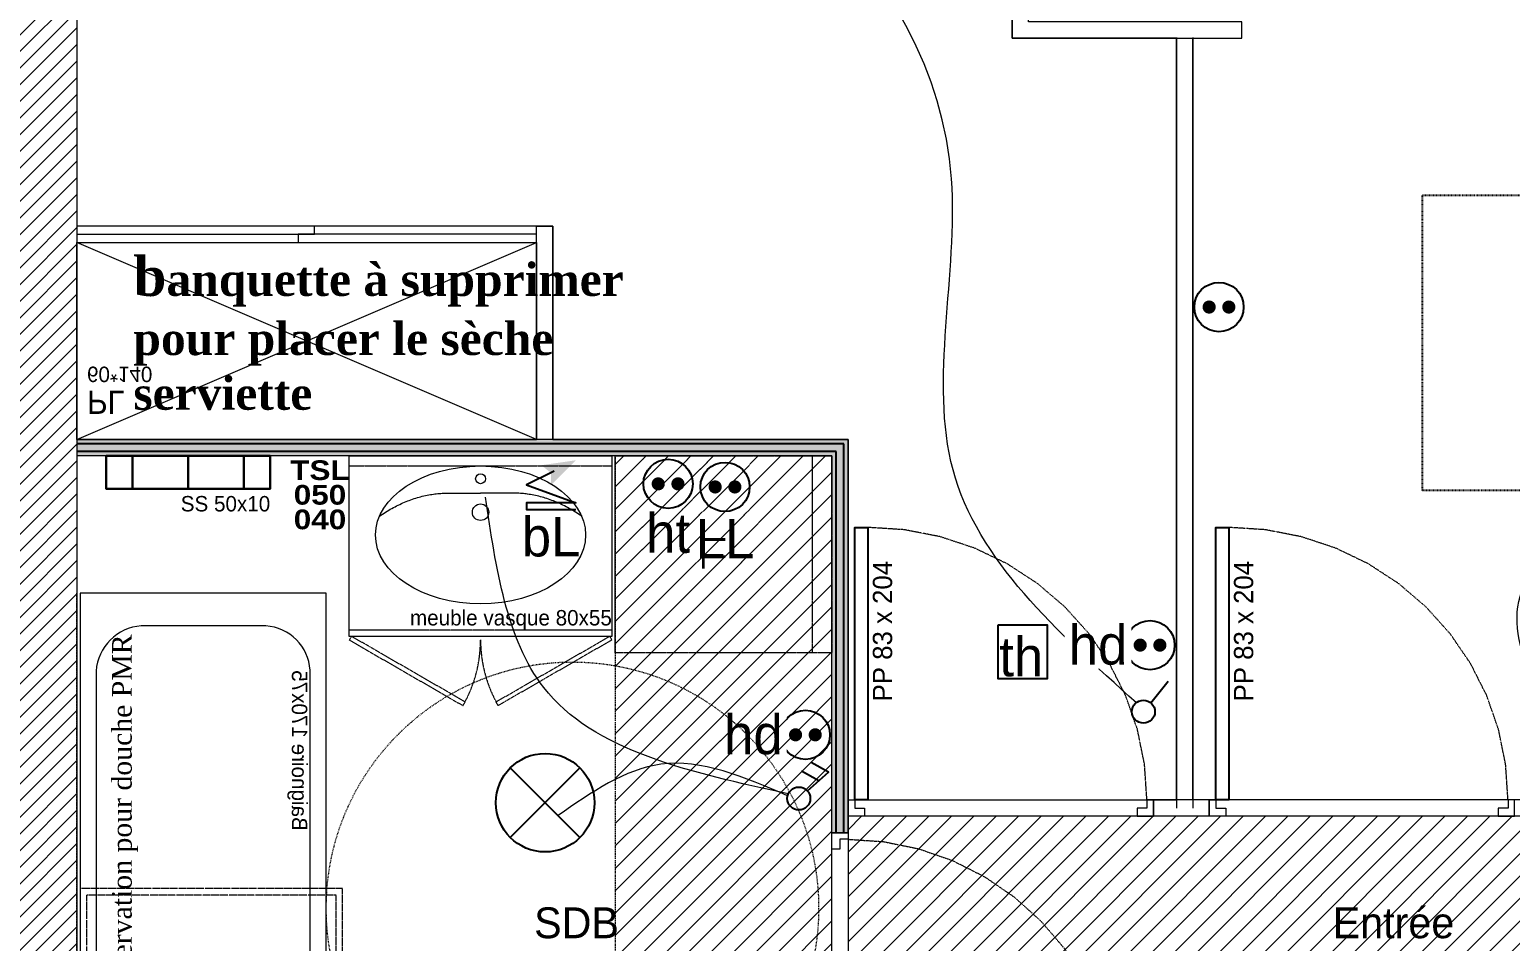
# Model space of a CAD drawing. Header units: centimetres. Extents: x 1724 to 19617, y -6503 to 8072.
# Drawn here: x 5188.7 to 5639.8, y 4460.3 to 4738.1 of the extents above; entities that cross this region are included whole.
import ezdxf

# ---------------------------------------------------------------- set-up
doc = ezdxf.new("R2010")
doc.units = ezdxf.units.CM
for name, pattern in [('Style de ligne -11', [0.347222, 0.20828, -0.138942]), ('Style de ligne -13', [0.147638, 0.098425, -0.049213]), ('Style de ligne -18', [0.164042, 0.054681, -0.109361]), ('Style de ligne -19', [0.166667, 0.055556, -0.111111]), ('Style de ligne -5', [0.20828, 0.069425, -0.138855]), ('VW-01', [0.41656, 0.20828, -0.20828])]:
    doc.linetypes.add(name, pattern=pattern)
for name, color, linetype in [('B aménagement intérieur', 252, 'Continuous'), ('B BATI-équipement-sanitaires', 252, 'Continuous'), ('B faience', 252, 'Style de ligne -11'), ('B Général', 252, 'Continuous'), ('C ANNOTATIONS-PMR', 252, 'Style de ligne -5'), ('C ANNOTATIONS-prestations', 252, 'Continuous'), ('C ANNOTATIONS-texte', 252, 'Continuous'), ('D SURFACES-shab', 252, 'Continuous'), ('F REMPLISSAGE-vert clair', 252, 'Continuous'), ('F REMPLISSAGE-vert foncé', 252, 'Continuous'), ('prlm-CHAUFF-CONV', 20, 'Continuous'), ('prlm-ELEC-CFO', 1, 'Continuous'), ('prlm-MOD', 64, 'Continuous'), ('prlm-MOD-PB', 123, 'Continuous')]:
    doc.layers.add(name, color=color, linetype=linetype)
for name, color, linetype, lineweight in [('B Faux plafonds-1', 7, 'Continuous', 5), ('B GÈnÈral', 7, 'Continuous', 5), ('F REMPLISSAGE-vert clair-1', 7, 'Continuous', 5), ('F REMPLISSAGE-vert foncÈ', 7, 'Continuous', 5)]:
    doc.layers.add(name, color=color, linetype=linetype, lineweight=lineweight)
doc.styles.add('Eurostile', font='Eurosti.TTF')
doc.styles.add('Eurostile (italic)', font='Eurostib.TTF')
doc.styles.add('prlm-chauff-rad', font='ariblk.ttf', dxfattribs={"height": 12})
doc.styles.add('prlm-elec-cfa', font='comic.ttf', dxfattribs={"height": 12})
doc.styles.add('prlm-elec-cfo', font='comic.ttf', dxfattribs={"height": 12})
doc.styles.add('prlm-vmc', font='pala.ttf', dxfattribs={"height": 14})
doc.styles.get("Standard").update_dxf_attribs({"font": 'isocp.shx', "height": 15})

# ---------------------------------------------------------------- blocks, each defined once
blk = doc.blocks.new('xi.PC')
at = {"color": 0, "lineweight": 5}
blk.add_wipeout([(-7.5, -7.5), (7.5, -7.5), (7.5, 7.5), (-7.5, 7.5)], dxfattribs=at).dxf.layer = 'prlm-ELEC-CFO'
at = {"layer": 'prlm-ELEC-CFO', "color": 0, "linetype": 'ByBlock', "lineweight": 5, "const_width": 2}
for points in [[(-4, 0, 1), (-2, 0, 1)], [(2, 0, 1), (4, 0, 1)]]:
    blk.add_lwpolyline(points, format="xyb", close=True, dxfattribs=at)
at = {"layer": 'prlm-ELEC-CFO', "color": 0, "linetype": 'ByBlock', "lineweight": -2}
blk.add_circle((0, 0), 7.5, dxfattribs=at)
blk = doc.blocks.new('xi.SA')
at = {"layer": 'prlm-ELEC-CFO', "color": 0}
blk.add_lwpolyline([(0.2, -1.28), (5.5, 5.28)], dxfattribs=at)
blk.add_circle((-2, -4), 3.5, dxfattribs=at)
blk = doc.blocks.new('xi.PCHD')
at = {"color": 0, "lineweight": 5}
blk.add_wipeout([(-7.5, -7.5), (7.5, -7.5), (7.5, 7.5), (-7.5, 7.5)], dxfattribs=at).dxf.layer = 'prlm-ELEC-CFO'
at = {"layer": 'prlm-ELEC-CFO', "color": 0, "linetype": 'ByBlock', "lineweight": 5, "const_width": 2}
for points in [[(-4, 0, 1), (-2, 0, 1)], [(2, 0, 1), (4, 0, 1)]]:
    blk.add_lwpolyline(points, format="xyb", close=True, dxfattribs=at)
at = {"layer": 'prlm-ELEC-CFO', "color": 0, "linetype": 'ByBlock', "lineweight": -2}
blk.add_circle((0, 0), 7.5, dxfattribs=at)
blk = doc.blocks.new('xi.BL')
at = {"color": 0, "lineweight": 5}
blk.add_wipeout([(-7.5, -7.5), (7.5, -7.5), (7.5, 7.5), (-7.5, 7.5)], dxfattribs=at).dxf.layer = 'prlm-ELEC-CFO'
at = {"layer": 'prlm-ELEC-CFO', "lineweight": 5}
blk.add_hatch(color=0, dxfattribs=at).paths.add_polyline_path([(-3, 6), (-0.1, 3.7), (0, 0), (7.5, 7.5)])
at = {"layer": 'prlm-ELEC-CFO', "color": 0}
blk.add_lwpolyline([(0.95, 4.23), (-7.5, 0), (7.5, -5.5), (-7.5, -5.5), (-7.5, -7.5), (7.5, -7.5)], dxfattribs=at)
blk = doc.blocks.new('xi.PTCE')
at = {"layer": 'prlm-ELEC-CFO', "color": 0}
for points in [[(-10.61, 10.61), (10.61, -10.61)], [(10.61, 10.61), (-10.61, -10.61)]]:
    blk.add_lwpolyline(points, dxfattribs=at)
at = {"layer": 'prlm-ELEC-CFO', "color": 0, "linetype": 'ByBlock'}
blk.add_circle((0, 0), 15, dxfattribs=at)
blk = doc.blocks.new('xi.DA')
at = {"layer": 'prlm-ELEC-CFO', "color": 0}
for points in [[(0.61, -1.67), (7.04, 4.05), (1.81, 7.01)], [(4.05, 1.39), (-1.17, 4.34)]]:
    blk.add_lwpolyline(points, dxfattribs=at)
blk.add_circle((-2, -4), 3.5, dxfattribs=at)
blk = doc.blocks.new('xi.PCHT')
at = {"color": 0, "lineweight": 5}
blk.add_wipeout([(-7.5, -7.5), (7.5, -7.5), (7.5, 7.5), (-7.5, 7.5)], dxfattribs=at).dxf.layer = 'prlm-ELEC-CFO'
at = {"layer": 'prlm-ELEC-CFO', "color": 0, "linetype": 'ByBlock', "lineweight": 5, "const_width": 2}
for points in [[(-4, 0, 1), (-2, 0, 1)], [(2, 0, 1), (4, 0, 1)]]:
    blk.add_lwpolyline(points, format="xyb", close=True, dxfattribs=at)
at = {"layer": 'prlm-ELEC-CFO', "color": 0, "linetype": 'ByBlock', "lineweight": -2}
blk.add_circle((0, 0), 7.5, dxfattribs=at)
blk = doc.blocks.new('xi.LL')
at = {"color": 0, "lineweight": 5}
blk.add_wipeout([(-7.5, -7.5), (7.5, -7.5), (7.5, 7.5), (-7.5, 7.5)], dxfattribs=at).dxf.layer = 'prlm-ELEC-CFO'
at = {"layer": 'prlm-ELEC-CFO', "color": 0, "linetype": 'ByBlock', "lineweight": 5, "const_width": 2}
for points in [[(-4, 0, 1), (-2, 0, 1)], [(2, 0, 1), (4, 0, 1)]]:
    blk.add_lwpolyline(points, format="xyb", close=True, dxfattribs=at)
at = {"layer": 'prlm-ELEC-CFO', "color": 0, "linetype": 'ByBlock', "lineweight": -2}
blk.add_circle((0, 0), 7.5, dxfattribs=at)
blk = doc.blocks.new('Lave Linge')
at = {"layer": 'B Général', "color": 7, "linetype": 'Style de ligne -13', "lineweight": 5, "flags": 128}
blk.add_lwpolyline([(-29.47, 30), (-29.47, 36), (30.53, 36), (30.53, 30)], dxfattribs=at)
blk.add_lwpolyline([(-29.47, 30), (30.53, 30), (30.53, -30), (-29.47, -30)], close=True, dxfattribs=at)
at = {"layer": 'B Général', "color": 7, "insert": (0, 0), "char_height": 7.049, "attachment_point": 5, "line_spacing_factor": 0.895453, "style": 'Eurostile'}
blk.add_mtext('LL', dxfattribs=at)
blk = doc.blocks.new('Groupe-41-1')
at = {"layer": 'B Général', "color": 7, "linetype": 'Continuous', "lineweight": 5}
for centre, major_axis, ratio in [((0, -24.07), (32, 0), 0.65625), ((0, -6.97), (1.5, 0), 1), ((0, -17.15), (2.5, 0), 1)]:
    blk.add_ellipse(centre, major_axis=major_axis, ratio=ratio, dxfattribs=at)
for points in [[(-30.82, -18.37), (-20.7, -11.37), (-9.74, -11.32), (-4.71, -11.3), (0, -11.3)], [(30.82, -18.37), (20.7, -11.37), (9.74, -11.32), (4.71, -11.3), (0, -11.3)]]:
    blk.add_open_spline(points, degree=2, knots=[0, 0, 0, 1, 1, 2, 2, 2], dxfattribs=at)
blk.add_open_spline([(-30.45, -17.59), (-30.5, -17.61), (-30.55, -17.64)], degree=2, dxfattribs=at)
blk = doc.blocks.new('meuble vasque 80x60')
at = {"layer": 'B BATI-équipement-sanitaires', "color": 7, "linetype": 'Style de ligne -13', "lineweight": 5, "flags": 128}
for points in [[(-40, -3.07), (40, -3.07), (40, -53.07), (-40, -53.07)], [(-40, -56.07), (-5.36, -76.07), (-4.71, -74.94), (-39.35, -54.94)], [(40, -56.07), (5.36, -76.07), (4.71, -74.94), (39.35, -54.94)]]:
    blk.add_lwpolyline(points, close=True, dxfattribs=at)
at = {"layer": 'B BATI-équipement-sanitaires', "color": 7, "linetype": 'Style de ligne -13', "lineweight": 5}
for centre, start, end in [((-40, -56.07), 330, 0), ((40, -56.07), 180, 210)]:
    blk.add_arc(centre, 40, start, end, dxfattribs=at)
at = {"layer": 'B Général', "lineweight": 5, "flags": 128}
blk.add_lwpolyline([(-40, 0), (40, 0), (40, -55), (-40, -55)], close=True, dxfattribs=at)
at = {"layer": 'B Général', "color": 7}
blk.add_blockref('Groupe-41-1', (0, 0), dxfattribs=at)
at = {"layer": 'C ANNOTATIONS-prestations', "insert": (40, -53.07), "char_height": 4.6991, "width": 80, "attachment_point": 9, "line_spacing_factor": 0.895453, "style": 'Eurostile'}
blk.add_mtext('meuble vasque 80x55', dxfattribs=at)
blk = doc.blocks.new('Rond 150_PMR')
at = {"layer": 'B Général', "color": 154, "linetype": 'VW-01', "lineweight": 5, "true_color": 0x0053a6}
blk.add_circle((0, 0), 75, dxfattribs=at)
at = {"layer": 'B Général', "color": 154, "true_color": 0x0053a6, "insert": (-61.5, 0), "char_height": 7.049, "attachment_point": 5, "rotation": 90, "line_spacing_factor": 0.895453, "style": 'Eurostile (italic)'}
blk.add_mtext('Ø 150 PMR', dxfattribs=at)
blk = doc.blocks.new('PP 80')
at = {"layer": 'B Général', "flags": 128}
blk.add_lwpolyline([(-43, 2.5), (-43, 85.5), (-39, 85.5), (-39, 2.5)], close=True, dxfattribs=at)
at = {"layer": 'B Général', "linetype": 'Style de ligne -18', "lineweight": 5, "flags": 128}
blk.add_lwpolyline([(46, 2.5), (45.27, 13.33), (43.1, 23.98), (39.53, 34.26), (34.61, 44), (28.44, 53.03), (21.1, 61.19), (12.74, 68.35), (3.5, 74.38), (-6.47, 79.18), (-17, 82.67), (-27.91, 84.79), (-39, 85.5)], dxfattribs=at)
at = {"layer": 'B Général', "color": 7, "linetype": 'Continuous', "lineweight": 5, "flags": 128}
for points in [[(-45, 2.5), (-43, 2.5), (-43, 0), (-40, 0), (-40, -2.5), (-45, -2.5)], [(48, 2.5), (46, 2.5), (46, 0), (43, 0), (43, -2.5), (48, -2.5), (48, -2.5), (48, -2.5), (48, 1.79), (48, 1.79)]]:
    blk.add_lwpolyline(points, close=True, dxfattribs=at)
at = {"layer": 'C ANNOTATIONS-prestations', "insert": (-37.49, 32.5), "char_height": 5.8739, "attachment_point": 1, "rotation": 90, "line_spacing_factor": 0.895453, "style": 'Eurostile'}
blk.add_mtext('PP 83 x 204', dxfattribs=at)
blk = doc.blocks.new('Placard 60.140')
at = {"layer": 'B Général', "color": 7, "linetype": 'Continuous', "lineweight": 5}
for p, q in [((70.08, 30), (-69.92, -30)), ((-69.92, 30), (70.08, -30))]:
    blk.add_line(p, q, dxfattribs=at)
at = {"layer": 'B Général', "color": 7, "linetype": 'Continuous', "lineweight": 5, "flags": 128}
blk.add_lwpolyline([(70.08, -30), (70.08, 30), (-69.92, 30), (-69.92, -30)], dxfattribs=at)
at = {"layer": 'B Général', "color": 252, "linetype": 'Continuous', "lineweight": 5, "true_color": 0x888888, "flags": 128}
blk.add_lwpolyline([(70.08, -30), (70.08, -35), (-69.92, -35), (-69.92, -30)], close=True, dxfattribs=at)
at = {"layer": 'B Général', "color": 7, "linetype": 'Continuous', "lineweight": 5, "flags": 128}
for points in [[(70.08, -30), (70.08, -32.5), (-2.5, -32.5), (-2.5, -30)], [(2.5, -32.5), (2.5, -35), (-69.92, -35), (-69.92, -32.5)]]:
    blk.add_lwpolyline(points, close=True, dxfattribs=at)
at = {"layer": 'B Général', "color": 7, "insert": (-66.82, 22.2), "char_height": 7.049, "attachment_point": 1, "line_spacing_factor": 0.895453, "style": 'Eurostile'}
blk.add_mtext('PL', dxfattribs=at)
at = {"layer": 'C ANNOTATIONS-prestations', "insert": (-66.82, 10.12), "char_height": 4.699, "attachment_point": 4, "line_spacing_factor": 0.895453, "style": 'Eurostile'}
blk.add_mtext('60*140', dxfattribs=at)
blk = doc.blocks.new('Lit 90.190')
at = {"layer": 'B Général', "color": 7, "linetype": 'VW-01', "lineweight": 5}
blk.add_line((45, 54.99), (-45, 20.35), dxfattribs=at)
at = {"layer": 'B Général', "linetype": 'VW-01', "flags": 128}
for points in [[(-45, 95), (45, 95), (45, -95), (-45, -95)], [(-45, 95), (45, 95), (45, 54.99), (-45, 54.99)]]:
    blk.add_lwpolyline(points, close=True, dxfattribs=at)
blk = doc.blocks.new('Groupe-42-1')
at = {"layer": 'B Général', "color": 252, "linetype": 'Style de ligne -19', "lineweight": 5, "true_color": 0x989898}
for p, q in [((-29.11, -35.61), (-29.11, -22.61)), ((-22.61, -29.11), (-35.61, -29.11))]:
    blk.add_line(p, q, dxfattribs=at)
at = {"layer": 'B Général', "color": 252, "linetype": 'Style de ligne -19', "lineweight": 5, "true_color": 0x989898, "flags": 128}
for points in [[(-40, -40), (-40, 40), (40, 40), (40, -40)], [(-38, -38), (-38, 38), (38, 38), (38, -38)]]:
    blk.add_lwpolyline(points, close=True, dxfattribs=at)
at = {"layer": 'B Général', "color": 252, "linetype": 'Style de ligne -19', "lineweight": 5, "true_color": 0x989898}
for radius in [4, 3]:
    blk.add_circle((-29.11, -29.11), radius, dxfattribs=at)
blk = doc.blocks.new('Douche pointillée')
at = {"layer": 'B Général', "color": 252, "true_color": 0x989898}
blk.add_blockref('Groupe-42-1', (0, 0), dxfattribs=at)
blk = doc.blocks.new('Baignoire 75_170')
at = {"layer": 'B faience', "lineweight": 18, "flags": 128}
blk.add_lwpolyline([(-85, 38.5), (-85, -37.5), (86, -37.5)], dxfattribs=at)
at = {"layer": 'B Général', "color": 7, "linetype": 'Continuous', "lineweight": 5, "flags": 128}
blk.add_lwpolyline([(-84, -36.5), (-84, 38.5), (86, 38.5), (86, -36.5)], close=True, dxfattribs=at)
blk.add_lwpolyline([(-74, -17.85), (-74, 19.85, -0.379059), (-60.25, 33.6), (62.5, 33.6, -0.377778), (76, 20.1), (76, -17.85, -0.374545), (62.25, -31.6), (-60.5, -31.6, -0.392593), (-74, -18.1)], format="xyb", close=True, dxfattribs=at)
at = {"layer": 'B Général', "color": 7, "linetype": 'Continuous', "lineweight": 5}
blk.add_circle((-61.7, 1), 2.5, dxfattribs=at)
at = {"layer": 'B Général', "color": 8, "true_color": 0x767676}
blk.add_blockref('Douche pointillée', (-44, 3.5), dxfattribs=at)
at = {"layer": 'C ANNOTATIONS-prestations', "insert": (62.5, 26.61), "char_height": 4.6991, "width": 80, "attachment_point": 9, "line_spacing_factor": 0.895453, "style": 'Eurostile'}
blk.add_mtext('Baignoire 170x75', dxfattribs=at)

msp = doc.modelspace()

# ---------------------------------------------------------------- hatches: boundary and pattern name
at = {"layer": 'B Faux plafonds-1', "linetype": 'Continuous', "lineweight": 5, "true_color": 0xaaaaaa}
h = msp.add_hatch(dxfattribs=at)
h.set_pattern_fill('F_P__SOFFITE', color=253, style=0, pattern_type=2)
h.set_pattern_definition([(45, (5697.509, 4699.116), (-3.52778, 3.30729), [])])
h.paths.add_polyline_path([(5438.084, 4498.451), (5438.218, 4297.451), (5803.084, 4297.451), (5803.084, 4468.465), (5734.084, 4468.465), (5734.084, 4498.451)])
at = {"layer": 'B GÈnÈral', "linetype": 'Continuous', "lineweight": 5}
h = msp.add_hatch(dxfattribs=at)
h.set_pattern_fill('50_BETON', style=0, pattern_type=2)
h.set_pattern_definition([(45, (0.0456, -2.938), (2.4253472, -2.6458333), [])])
h.paths.add_polyline_path([(5185.087, 4297.451), (5203.087, 4297.451), (5203.087, 5090.472), (5185.087, 5090.472)])

# ---------------------------------------------------------------- linework, layer by layer
at = {"layer": 'B aménagement intérieur', "color": 7, "linetype": 'Style de ligne -5', "lineweight": 5, "flags": 128}
msp.add_lwpolyline([(5438.084, 4498.451), (5438.218, 4297.451), (5803.084, 4297.451), (5803.084, 4468.465), (5734.084, 4468.465), (5734.084, 4498.451)], close=True, dxfattribs=at)
at = {"layer": 'B Général', "color": 7, "linetype": 'Continuous', "lineweight": 18}
msp.add_line((5203.087, 5090.472), (5203.087, 4297.451), dxfattribs=at)
at = {"layer": 'B Général', "color": 7, "linetype": 'Continuous', "lineweight": 5}
for p, q in [((5203.087, 5090.472), (5203.087, 4297.451)), ((5488.006, 4880.451), (5488.006, 4735.451)), ((5558.006, 4735.451), (5558.006, 4740.451)), ((5488.006, 4735.451), (5558.006, 4735.451)), ((5348.087, 4678.234), (5343.087, 4678.234)), ((5343.087, 4613.234), (5343.087, 4678.234)), ((5348.087, 4613.234), (5348.087, 4678.234)), ((5438.084, 4503.451), (5438.084, 4498.451)), ((5531.084, 4503.451), (5531.084, 4498.451)), ((5548.084, 4503.451), (5531.084, 4503.451)), ((5538.084, 4503.451), (5538.084, 4500.951)), ((5543.084, 4503.451), (5543.084, 4500.951)), ((5548.084, 4503.451), (5548.084, 4498.451)), ((5548.084, 4498.451), (5531.084, 4498.451))]:
    msp.add_line(p, q, dxfattribs=at)
at = {"layer": 'B Général', "color": 7, "linetype": 'Continuous', "lineweight": 13}
for p, q in [((5488.006, 4880.451), (5488.006, 4735.451)), ((5488.006, 4735.451), (5558.006, 4735.451)), ((5343.087, 4613.234), (5343.087, 4678.234)), ((5348.087, 4613.234), (5348.087, 4678.234)), ((5548.084, 4503.451), (5531.084, 4503.451)), ((5538.084, 4503.451), (5538.084, 4500.951)), ((5543.084, 4503.451), (5543.084, 4500.951)), ((5548.084, 4498.451), (5531.084, 4498.451))]:
    msp.add_line(p, q, dxfattribs=at)
at = {"layer": 'B Général', "color": 98, "linetype": 'Continuous', "lineweight": 13, "true_color": 0x004400}
for p, q in [((5438.084, 4613.234), (5203.087, 4613.234)), ((5438.084, 4493.451), (5438.084, 4613.234)), ((5438.084, 4493.451), (5433.084, 4493.451))]:
    msp.add_line(p, q, dxfattribs=at)
at = {"layer": 'D SURFACES-shab', "lineweight": 18, "flags": 128}
msp.add_lwpolyline([(5734.084, 4468.465), (5734.084, 4498.451), (5438.084, 4498.451), (5438.084, 4297.451), (5678.084, 4297.451), (5678.084, 4362.451), (5683.084, 4362.451), (5683.084, 4297.451), (5803.084, 4297.451), (5803.084, 4468.465)], close=True, dxfattribs=at)
at = {"layer": 'F REMPLISSAGE-vert clair'}
for p, q in [((5436.784, 4611.934), (5203.087, 4611.934)), ((5436.784, 4493.451), (5436.784, 4611.934))]:
    msp.add_line(p, q, dxfattribs=at)
at = {"layer": 'F REMPLISSAGE-vert foncÈ', "color": 54, "linetype": 'Continuous', "true_color": 0x99aa00}
for points in [[(5436.784, 4611.934), (5438.084, 4613.234), (5203.087, 4611.934), (5203.087, 4613.234)], [(5436.784, 4493.451), (5438.084, 4493.451), (5436.784, 4611.934), (5438.084, 4613.234)]]:
    msp.add_solid(points, dxfattribs=at)
at = {"layer": 'F REMPLISSAGE-vert foncé', "color": 98, "linetype": 'Continuous', "lineweight": 13, "true_color": 0x004400}
for p, q in [((5438.084, 4613.234), (5203.087, 4613.234)), ((5438.084, 4493.451), (5438.084, 4613.234))]:
    msp.add_line(p, q, dxfattribs=at)
at = {"layer": 'F REMPLISSAGE-vert foncé'}
for p, q in [((5436.784, 4611.934), (5203.087, 4611.934)), ((5436.784, 4493.451), (5436.784, 4611.934))]:
    msp.add_line(p, q, dxfattribs=at)
at = {"layer": 'prlm-ELEC-CFO', "lineweight": 13}
for points in [[(5525.864, 4533.055), (5470.023, 4604.007), (5469.561, 4692.635), (5340.397, 4848.803)], [(5660.034, 4513.781), (5645.431, 4571.146), (5675.741, 4598.359), (5668.29, 4645.666)], [(5419.641, 4504.714), (5380.973, 4514.311), (5349.705, 4498.685)]]:
    msp.add_spline(points, degree=3, dxfattribs=at)

# ---------------------------------------------------------------- block references
at = {"layer": 'B Général', "color": 7, "rotation": 270}
msp.add_blockref('Lit 90.190', (5708.084, 4642.701), dxfattribs=at)
at = {"layer": 'B Général', "color": 7, "xscale": -1}
for name, p, rotation in [('Placard 60.140', (5273.011, 4643.234), 180), ('Baignoire 75_170', (5240.576, 4480.451), 270), ('PP 80', (5435.584, 4445.451), 270)]:
    msp.add_blockref(name, p, dxfattribs=dict(at, rotation=rotation))
at = {"layer": 'B Général', "color": 7}
msp.add_blockref('PP 80', (5593.084, 4500.951), dxfattribs=at)
at = {"layer": 'prlm-ELEC-CFO'}
for name, p in [('xi.PC', (5551.038, 4653.579)), ('xi.SA', (5530.029, 4534.304)), ('xi.PTCE', (5345.765, 4502.594)), ('xi.DA', (5425.038, 4507.871))]:
    msp.add_blockref(name, p, dxfattribs=at)

# ---------------------------------------------------------------- texts
at = {"layer": 'C ANNOTATIONS-texte', "char_height": 9.3982, "attachment_point": 8, "line_spacing_factor": 0.895453, "style": 'Eurostile'}
for s, insert in [('SDB', (5355.331, 4461.173)), ('Entrée', (5604.197, 4461.173))]:
    msp.add_mtext(s, dxfattribs=dict(at, insert=insert))
at = {"layer": 'prlm-CHAUFF-CONV', "lineweight": 20, "insert": (5277.172, 4596.344), "char_height": 6, "width": 32.8236, "attachment_point": 5, "line_spacing_factor": 0.75, "style": 'prlm-chauff-rad', "bg_fill": 3, "box_fill_scale": 1.1, "bg_fill_color": 256, "bg_fill_transparency": 0}
msp.add_mtext('TSL\\P050\\P040', dxfattribs=at)
at = {"layer": 'prlm-MOD', "insert": (5220.326, 4668.967), "char_height": 12, "attachment_point": 1}
msp.add_mtext_dynamic_manual_height_columns('{\\fTimes New Roman|b1|i0|c0|p18;b\\H0.83333x;anquette à supprimer pour placer le sèche serviette}', width=150.41947, gutter_width=75, heights=[0], dxfattribs=at)
at = {"layer": 'prlm-MOD-PB', "insert": (5213.829, 4441.865), "char_height": 6, "width": 140.37813, "attachment_point": 1, "rotation": 90, "style": 'prlm-vmc'}
msp.add_mtext('Réservation pour douche PMR', dxfattribs=at)

# ---------------------------------------------------------------- next in the draw order: hatches: boundary and pattern name
at = {"layer": 'prlm-ELEC-CFO', "linetype": 'Continuous', "lineweight": 30}
h = msp.add_hatch(dxfattribs=at)
h.set_pattern_fill('H_BARDAGE V 150', color=256, style=0, pattern_type=2)
h.set_pattern_definition([(90, (5237.009, 4603.234), (17, 0), [])])
h.paths.add_polyline_path([(5212.009, 4608.234), (5262.009, 4608.234), (5262.009, 4598.234), (5212.009, 4598.234)])

# ---------------------------------------------------------------- next in the draw order: linework, layer by layer
at = {"layer": 'B Général', "color": 7, "linetype": 'Continuous', "lineweight": 13}
msp.add_line((5543.084, 4735.734), (5543.084, 4503.451), dxfattribs=at)
at = {"layer": 'B Général', "color": 7, "linetype": 'Continuous', "lineweight": 5}
msp.add_line((5543.084, 4735.734), (5543.084, 4503.451), dxfattribs=at)
at = {"layer": 'F REMPLISSAGE-vert clair'}
msp.add_line((5434.384, 4609.534), (5203.087, 4609.534), dxfattribs=at)
at = {"layer": 'F REMPLISSAGE-vert clair-1', "color": 9, "linetype": 'Continuous', "true_color": 0xc0dcc0}
msp.add_solid([(5434.384, 4609.534), (5436.784, 4611.934), (5203.087, 4609.534), (5203.087, 4611.934)], dxfattribs=at)
at = {"layer": 'F REMPLISSAGE-vert foncé'}
msp.add_line((5434.384, 4609.534), (5203.087, 4609.534), dxfattribs=at)
at = {"layer": 'prlm-ELEC-CFO', "linetype": 'Continuous', "lineweight": 30, "flags": 128}
msp.add_lwpolyline([(5212.009, 4608.234), (5262.009, 4608.234), (5262.009, 4598.234), (5212.009, 4598.234)], close=True, dxfattribs=at)

# ---------------------------------------------------------------- next in the draw order: block references
at = {"layer": 'prlm-ELEC-CFO'}
for name, p in [('xi.BL', (5347.585, 4599.402)), ('xi.PCHD', (5530.029, 4550.585))]:
    msp.add_blockref(name, p, dxfattribs=at)

# ---------------------------------------------------------------- next in the draw order: texts
at = {"layer": 'C ANNOTATIONS-prestations', "insert": (5262.009, 4591.249), "char_height": 4.6991, "width": 50, "attachment_point": 9, "line_spacing_factor": 0.895453, "style": 'Eurostile'}
msp.add_mtext('SS 50x10', dxfattribs=at)

# ---------------------------------------------------------------- next in the draw order: linework, layer by layer
at = {"layer": 'B Général', "color": 7, "linetype": 'Continuous', "lineweight": 13}
msp.add_line((5538.084, 4735.734), (5538.084, 4503.451), dxfattribs=at)
at = {"layer": 'B Général', "color": 7, "linetype": 'Continuous', "lineweight": 5}
msp.add_line((5538.084, 4735.734), (5538.084, 4503.451), dxfattribs=at)

# ---------------------------------------------------------------- next in the draw order: texts
at = {"layer": 'prlm-ELEC-CFO', "lineweight": 20, "char_height": 12, "attachment_point": 5, "line_spacing_factor": 0.8, "style": 'prlm-elec-cfo', "bg_fill": 3, "box_fill_scale": 1.1, "bg_fill_color": 256, "bg_fill_transparency": 0}
for s, insert in [('bL', (5347.585, 4583.52)), ('hd', (5514.197, 4550.585))]:
    msp.add_mtext(s, dxfattribs=dict(at, insert=insert))

# ---------------------------------------------------------------- next in the draw order: linework, layer by layer
at = {"layer": 'D SURFACES-shab', "lineweight": 18, "flags": 128}
msp.add_lwpolyline([(5493.006, 4880.451), (5803.084, 4880.451), (5803.084, 4503.451), (5543.084, 4503.451), (5543.084, 4735.451), (5558.006, 4735.451), (5558.006, 4740.451), (5493.006, 4740.451)], close=True, dxfattribs=at)
at = {"layer": 'prlm-ELEC-CFO', "lineweight": 13}
msp.add_spline([(5419.829, 4505.268), (5345.318, 4537.711), (5327.593, 4595.672)], degree=3, dxfattribs=at)

# ---------------------------------------------------------------- next in the draw order: block references
at = {"layer": 'B Général', "color": 7}
for name, p in [('meuble vasque 80x60', (5326.084, 4608.234)), ('PP 80', (5483.084, 4500.951))]:
    msp.add_blockref(name, p, dxfattribs=at)

# ---------------------------------------------------------------- next in the draw order: block references
at = {"layer": 'prlm-ELEC-CFO'}
for name, p in [('xi.PCHT', (5383.219, 4599.716)), ('xi.PCHD', (5425.038, 4523.27))]:
    msp.add_blockref(name, p, dxfattribs=at)

# ---------------------------------------------------------------- next in the draw order: linework, layer by layer
at = {"layer": 'B GÈnÈral', "color": 9, "linetype": 'Continuous', "true_color": 0xc0dcc0}
msp.add_solid([(5438.084, 4493.451), (5433.084, 4493.451), (5438.084, 4613.234), (5433.084, 4608.234)], dxfattribs=at)
at = {"layer": 'B Général', "color": 98, "linetype": 'Continuous', "lineweight": 13, "true_color": 0x004400}
msp.add_line((5433.084, 4493.451), (5433.084, 4608.234), dxfattribs=at)
at = {"layer": 'F REMPLISSAGE-vert clair'}
msp.add_line((5434.384, 4493.451), (5434.384, 4609.534), dxfattribs=at)
at = {"layer": 'F REMPLISSAGE-vert clair-1', "color": 9, "linetype": 'Continuous', "true_color": 0xc0dcc0}
msp.add_solid([(5434.384, 4493.451), (5436.784, 4493.451), (5434.384, 4609.534), (5436.784, 4611.934)], dxfattribs=at)
at = {"layer": 'F REMPLISSAGE-vert foncÈ', "color": 54, "linetype": 'Continuous', "true_color": 0x99aa00}
msp.add_solid([(5433.084, 4493.451), (5434.384, 4493.451), (5433.084, 4608.234), (5434.384, 4609.534)], dxfattribs=at)
at = {"layer": 'F REMPLISSAGE-vert foncé', "color": 98, "linetype": 'Continuous', "lineweight": 13, "true_color": 0x004400}
msp.add_line((5433.084, 4493.451), (5433.084, 4608.234), dxfattribs=at)
at = {"layer": 'F REMPLISSAGE-vert foncé'}
msp.add_line((5434.384, 4493.451), (5434.384, 4609.534), dxfattribs=at)

# ---------------------------------------------------------------- next in the draw order: texts
at = {"layer": 'prlm-ELEC-CFO', "lineweight": 20, "char_height": 12, "attachment_point": 5, "line_spacing_factor": 0.8, "style": 'prlm-elec-cfo', "bg_fill": 3, "box_fill_scale": 1.1, "bg_fill_color": 256, "bg_fill_transparency": 0}
for s, insert in [('ht', (5383.219, 4584.64)), ('hd', (5409.206, 4523.27))]:
    msp.add_mtext(s, dxfattribs=dict(at, insert=insert))

# ---------------------------------------------------------------- next in the draw order: block references
at = {"layer": 'C ANNOTATIONS-PMR', "color": 7, "rotation": 90}
msp.add_blockref('Rond 150_PMR', (5354.084, 4470.451), dxfattribs=at)
at = {"layer": 'prlm-ELEC-CFO'}
msp.add_blockref('xi.LL', (5400.56, 4598.774), dxfattribs=at)

# ---------------------------------------------------------------- next in the draw order: linework, layer by layer
at = {"layer": 'B GÈnÈral', "color": 9, "linetype": 'Continuous', "true_color": 0xc0dcc0}
msp.add_solid([(5438.084, 4613.234), (5433.084, 4608.234), (5203.087, 4613.234), (5203.087, 4608.234)], dxfattribs=at)
at = {"layer": 'B Général', "color": 98, "linetype": 'Continuous', "lineweight": 13, "true_color": 0x004400}
msp.add_line((5433.084, 4608.234), (5203.087, 4608.234), dxfattribs=at)
at = {"layer": 'F REMPLISSAGE-vert foncÈ', "color": 54, "linetype": 'Continuous', "true_color": 0x99aa00}
msp.add_solid([(5433.084, 4608.234), (5434.384, 4609.534), (5203.087, 4608.234), (5203.087, 4609.534)], dxfattribs=at)
at = {"layer": 'F REMPLISSAGE-vert foncé', "color": 98, "linetype": 'Continuous', "lineweight": 13, "true_color": 0x004400}
msp.add_line((5433.084, 4608.234), (5203.087, 4608.234), dxfattribs=at)

# ---------------------------------------------------------------- next in the draw order: texts
at = {"layer": 'prlm-ELEC-CFO', "lineweight": 20, "insert": (5400.56, 4583.028), "char_height": 12, "attachment_point": 5, "line_spacing_factor": 0.8, "style": 'prlm-elec-cfo', "bg_fill": 3, "box_fill_scale": 1.1, "bg_fill_color": 256, "bg_fill_transparency": 0}
msp.add_mtext('LL', dxfattribs=at)

# ---------------------------------------------------------------- next in the draw order: hatches: boundary and pattern name
at = {"layer": 'B Faux plafonds-1', "linetype": 'Continuous', "lineweight": 5, "true_color": 0xaaaaaa}
h = msp.add_hatch(dxfattribs=at)
h.set_pattern_fill('F_P__SOFFITE', color=253, style=0, pattern_type=2)
h.set_pattern_definition([(45, (0.0456, -2.7174), (-3.5277778, 3.3072917), [])])
h.paths.add_polyline_path([(5367.084, 4395.451), (5433.084, 4395.451), (5433.084, 4608.234), (5367.084, 4608.234)])

# ---------------------------------------------------------------- next in the draw order: linework, layer by layer
at = {"layer": 'B aménagement intérieur', "color": 7, "linetype": 'Style de ligne -5', "lineweight": 5, "flags": 128}
msp.add_lwpolyline([(5367.084, 4395.451), (5433.084, 4395.451), (5433.084, 4608.234), (5367.084, 4608.234)], close=True, dxfattribs=at)
at = {"layer": 'D SURFACES-shab', "lineweight": 18, "flags": 128}
for points in [[(5438.084, 4503.451), (5538.074, 4503.451), (5538.079, 4735.451), (5488.006, 4735.451), (5488.006, 5080.472), (5203.087, 5080.472), (5203.087, 4613.234), (5343.087, 4613.234), (5343.087, 4678.234), (5348.087, 4678.234), (5348.087, 4613.234), (5438.084, 4613.234)], [(5203.084, 4567.064), (5203.084, 4395.451), (5433.084, 4395.451), (5433.084, 4608.234), (5203.087, 4608.234), (5203.087, 4567.064)]]:
    msp.add_lwpolyline(points, close=True, dxfattribs=at)

# ---------------------------------------------------------------- next in the draw order: block references
at = {"layer": 'B Général', "color": 7, "rotation": 270}
msp.add_blockref('Lave Linge', (5397.084, 4578.767), dxfattribs=at)

# ---------------------------------------------------------------- next in the draw order: texts
at = {"layer": 'prlm-ELEC-CFO', "lineweight": 20, "insert": (5490.795, 4547.018), "char_height": 12, "attachment_point": 5, "line_spacing_factor": 0.8, "style": 'prlm-elec-cfa', "bg_fill": 3, "box_fill_scale": 1.1, "bg_fill_color": 256, "bg_fill_transparency": 0}
msp.add_mtext('th', dxfattribs=at)

# ---------------------------------------------------------------- next in the draw order: linework, layer by layer
at = {"layer": 'prlm-ELEC-CFO'}
msp.add_lwpolyline([(5483.752, 4556.733), (5498.721, 4556.733), (5498.721, 4540.282), (5483.752, 4540.282)], close=True, dxfattribs=at)

doc.saveas('drawing.dxf')
